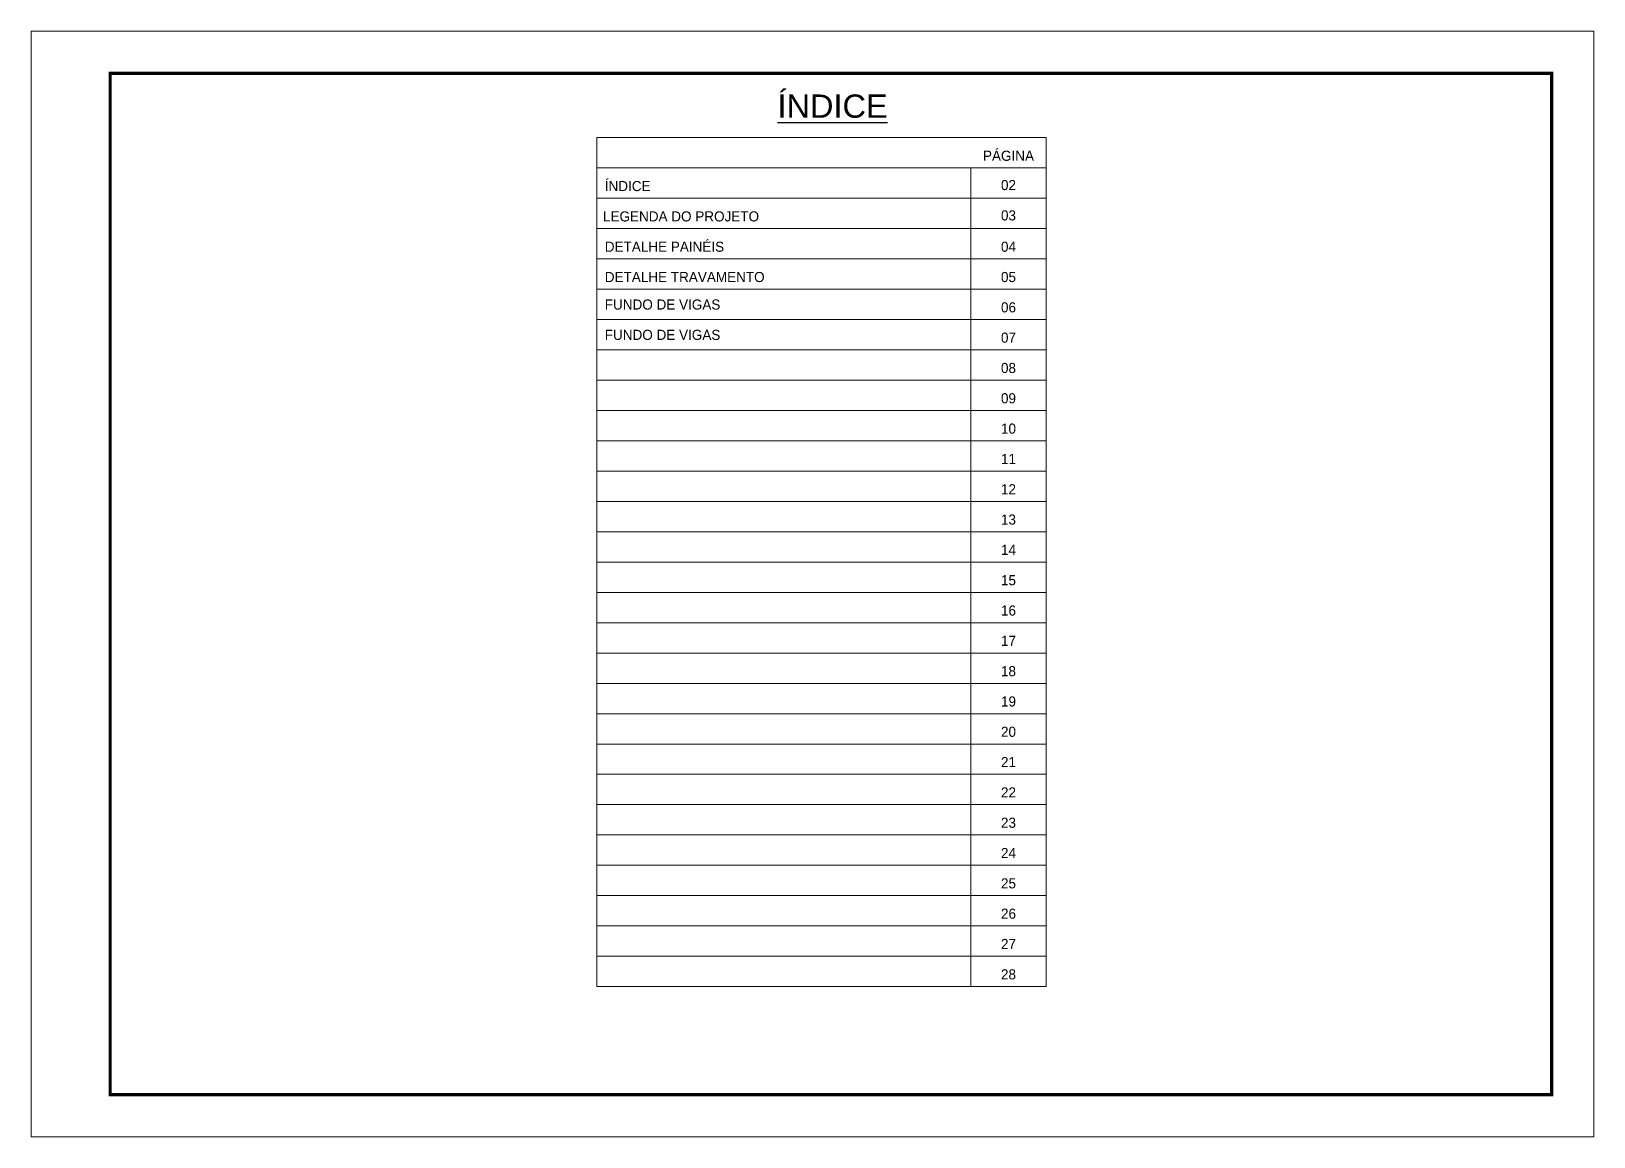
# Model space of a CAD drawing. Extents: x 1915 to 8168, y 631 to 2830.
# Drawn here: x 3500 to 4985, y 1780 to 2830 of the extents above; entities that cross this region are included whole.
import ezdxf
from ezdxf.enums import TextEntityAlignment as Align

# ---------------------------------------------------------------- set-up
doc = ezdxf.new("R2010")
doc.units = 0
doc.layers.add('CARIMBO', color=255, linetype='Continuous', lineweight=9)
doc.layers.add('Folhas', color=255, linetype='Continuous', lineweight=9)
doc.styles.add('ARIAL', font='arial.ttf')
doc.styles.add('Tecnologia', font='')
doc.styles.get('Tecnologia').set_extended_font_data('Forgotten Futurist')

msp = doc.modelspace()

# ---------------------------------------------------------------- linework, layer by layer
at = {"layer": 'CARIMBO'}
for p, q in [((4037.59, 2728.85), (4464.66, 2728.85)), ((4037.59, 2728.85), (4464.66, 2728.85)), ((4037.59, 2728.85), (4037.59, 1922.55)), ((4464.66, 2728.85), (4464.66, 1922.55)), ((4037.59, 2700.05), (4464.66, 2700.05)), ((4037.59, 2700.05), (4464.66, 2700.05)), ((4037.59, 2700.05), (4464.66, 2700.05)), ((4392.84, 2700.05), (4392.84, 1922.55)), ((4037.59, 2671.25), (4464.66, 2671.25)), ((4037.59, 2642.46), (4464.66, 2642.46)), ((4037.59, 2613.66), (4464.66, 2613.66)), ((4037.59, 2584.87), (4464.66, 2584.87)), ((4037.59, 2556.07), (4464.66, 2556.07)), ((4037.59, 2527.27), (4464.66, 2527.27)), ((4037.59, 2498.48), (4464.66, 2498.48)), ((4037.59, 2469.68), (4464.66, 2469.68)), ((4037.59, 2440.88), (4464.66, 2440.88)), ((4037.59, 2412.09), (4464.66, 2412.09)), ((4037.59, 2383.29), (4464.66, 2383.29)), ((4037.59, 2354.5), (4464.66, 2354.5)), ((4037.59, 2325.7), (4464.66, 2325.7)), ((4037.59, 2296.9), (4464.66, 2296.9)), ((4037.59, 2268.11), (4464.66, 2268.11)), ((4037.59, 2239.31), (4464.66, 2239.31)), ((4037.59, 2210.51), (4464.66, 2210.51)), ((4037.59, 2181.72), (4464.66, 2181.72)), ((4037.59, 2152.92), (4464.66, 2152.92)), ((4037.59, 2124.13), (4464.66, 2124.13)), ((4037.59, 2095.33), (4464.66, 2095.33)), ((4037.59, 2066.53), (4464.66, 2066.53)), ((4037.59, 2037.74), (4464.66, 2037.74)), ((4037.59, 2008.94), (4464.66, 2008.94)), ((4037.59, 1980.14), (4464.66, 1980.14)), ((4037.59, 1951.35), (4464.66, 1951.35)), ((4037.59, 1922.55), (4464.66, 1922.55))]:
    msp.add_line(p, q, dxfattribs=at)
at = {"layer": 'Folhas'}
msp.add_lwpolyline([(3499.99, 1779.9), (4984.99, 1779.9), (4984.99, 2829.9), (3499.99, 2829.9)], close=True, dxfattribs=at)
at = {"layer": 'Folhas', "color": 30, "const_width": 3}
msp.add_lwpolyline([(3574.99, 1819.9), (4944.99, 1819.9), (4944.99, 2789.9), (3574.99, 2789.9)], close=True, dxfattribs=at)

# ---------------------------------------------------------------- texts
at = {"color": 0, "linetype": 'Continuous', "ltscale": 5, "style": 'ARIAL'}
msp.add_text('%%UÍNDICE', height=22.118, dxfattribs=at).set_placement((4261.57, 2747.74), align=Align.CENTER)
at = {"layer": 'CARIMBO', "style": 'Tecnologia'}
for s, p in [('PÁGINA', (4428.75, 2706.86)), ('02', (4428.75, 2679.03)), ('03', (4428.75, 2650.23)), ('04', (4428.75, 2620.47)), ('05', (4428.75, 2591.67)), ('06', (4428.75, 2562.88)), ('07', (4428.75, 2534.08)), ('08', (4428.75, 2505.28)), ('09', (4428.75, 2476.49)), ('10', (4428.75, 2447.69)), ('11', (4428.75, 2418.89)), ('12', (4428.75, 2390.1)), ('13', (4428.75, 2361.3)), ('14', (4428.75, 2332.51)), ('15', (4428.75, 2303.71)), ('16', (4428.75, 2274.91)), ('17', (4428.75, 2246.12)), ('18', (4428.75, 2217.32)), ('19', (4428.75, 2188.53)), ('20', (4428.75, 2159.73)), ('21', (4428.75, 2130.93)), ('22', (4428.75, 2102.14)), ('23', (4428.75, 2073.34)), ('24', (4428.75, 2044.54)), ('25', (4428.75, 2015.75)), ('26', (4428.75, 1986.95)), ('27', (4428.75, 1958.16)), ('28', (4428.75, 1929.36))]:
    msp.add_text(s, height=9.599, dxfattribs=at).set_placement(p, align=Align.CENTER)
for s, height, p in [('ÍNDICE', 9.599, (4045.08, 2678.06)), ('LEGENDA DO PROJETO', 9.5987, (4043.38, 2649.26)), ('DETALHE PAINÉIS', 9.5987, (4045.08, 2620.47)), ('DETALHE TRAVAMENTO', 9.5987, (4045.08, 2591.67)), ('FUNDO DE VIGAS', 9.5987, (4045.08, 2565.55)), ('FUNDO DE VIGAS', 9.5987, (4045.08, 2536.76))]:
    msp.add_text(s, height=height, dxfattribs=at).set_placement(p)

doc.saveas('drawing.dxf')
